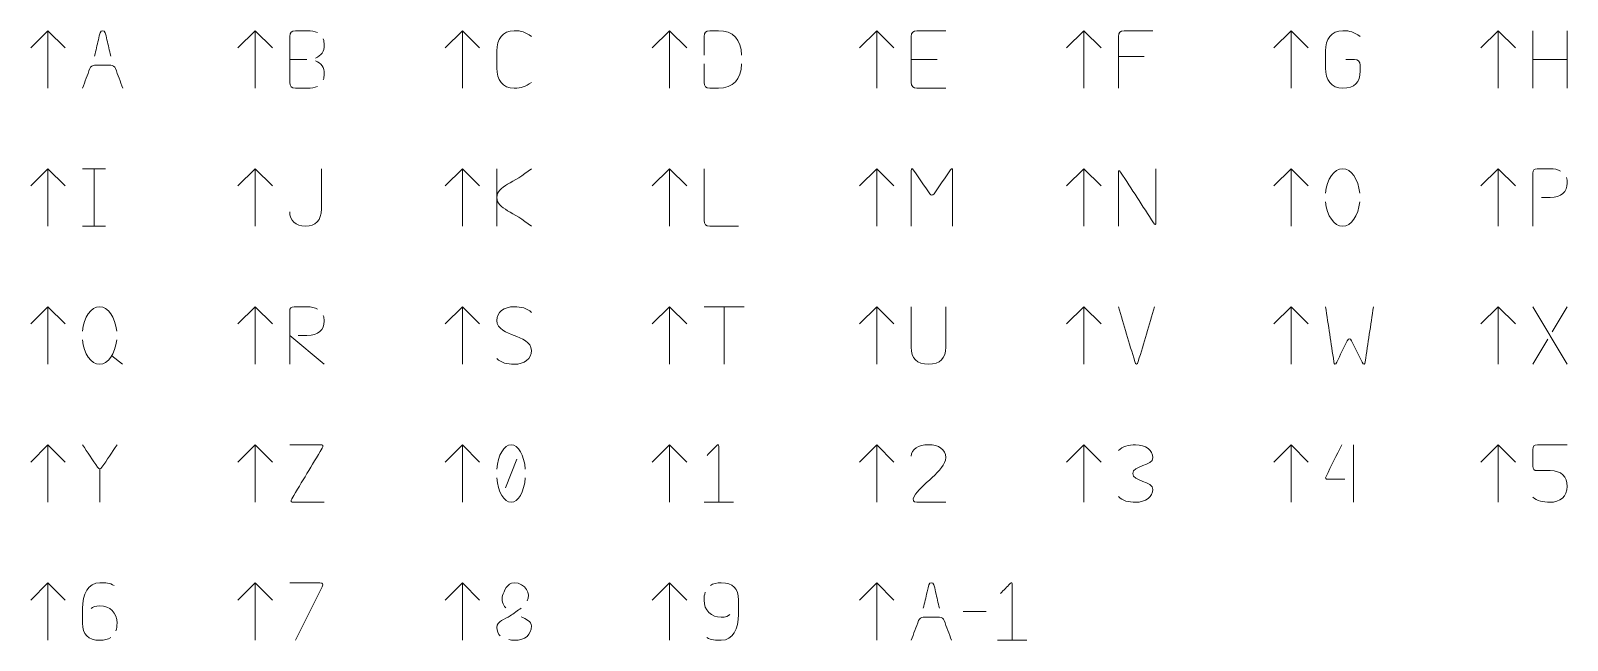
# Model space of a CAD drawing. Header units: millimetres. Extents: x 0 to 134, y -48 to 5.
import ezdxf

# ---------------------------------------------------------------- set-up
doc = ezdxf.new("R2010")
doc.units = ezdxf.units.MM
doc.layers.add('ID_CUT_SINGLELINE', color=3, linetype='Continuous', lineweight=0)

msp = doc.modelspace()

# ---------------------------------------------------------------- linework, layer by layer
at = {"layer": 'ID_CUT_SINGLELINE'}
for p, q in [((130.5, 0), (130.5, 5)), ((133.5, 0), (133.5, 5)), ((94.5, 2.75), (96.75, 2.75)), ((22.5, 2.5), (24, 2.5)), ((76.5, 2.5), (78.75, 2.5)), ((130.5, 2.5), (133.5, 2.5)), ((4.5, -7), (6.5, -7)), ((5.5, -7), (5.5, -12)), ((40.5, -12), (40.5, -7)), ((4.5, -12), (6.5, -12)), ((58.5, -19), (62, -19)), ((60.25, -19), (60.25, -24)), ((130.5, -19), (133.5, -24)), ((132.19, -21.18), (133.5, -19)), ((22.5, -21.5), (25.5, -24)), ((130.5, -24), (131.81, -21.82)), ((7.04, -23.28), (7.98, -24)), ((114.92, -31), (114.92, -36)), ((6, -33.1), (6, -36)), ((41.24, -34.75), (42.24, -32.25)), ((58.5, -36), (61.05, -36)), ((81, -45.5), (83, -45.5)), ((84, -48), (86.55, -48))]:
    msp.add_line(p, q, dxfattribs=at)
for points in [[(0, 3.5), (1.5, 5), (3, 3.5)], [(1.5, 0), (1.5, 5)], [(18, 3.5), (19.5, 5), (21, 3.5)], [(19.5, 0), (19.5, 5)], [(36, 3.5), (37.5, 5), (39, 3.5)], [(37.5, 0), (37.5, 5)], [(54, 3.5), (55.5, 5), (57, 3.5)], [(55.5, 0), (55.5, 5)], [(72, 3.5), (73.5, 5), (75, 3.5)], [(73.5, 0), (73.5, 5)], [(90, 3.5), (91.5, 5), (93, 3.5)], [(91.5, 0), (91.5, 5)], [(108, 3.5), (109.5, 5), (111, 3.5)], [(109.5, 0), (109.5, 5)], [(126, 3.5), (127.5, 5), (129, 3.5)], [(127.5, 0), (127.5, 5)], [(0, -8.5), (1.5, -7), (3, -8.5)], [(1.5, -12), (1.5, -7)], [(18, -8.5), (19.5, -7), (21, -8.5)], [(19.5, -12), (19.5, -7)], [(36, -8.5), (37.5, -7), (39, -8.5)], [(37.5, -12), (37.5, -7)], [(54, -8.5), (55.5, -7), (57, -8.5)], [(55.5, -12), (55.5, -7)], [(72, -8.5), (73.5, -7), (75, -8.5)], [(73.5, -12), (73.5, -7)], [(90, -8.5), (91.5, -7), (93, -8.5)], [(91.5, -12), (91.5, -7)], [(108, -8.5), (109.5, -7), (111, -8.5)], [(109.5, -12), (109.5, -7)], [(126, -8.5), (127.5, -7), (129, -8.5)], [(127.5, -12), (127.5, -7)], [(0, -20.5), (1.5, -19), (3, -20.5)], [(1.5, -24), (1.5, -19)], [(18, -20.5), (19.5, -19), (21, -20.5)], [(19.5, -24), (19.5, -19)], [(36, -20.5), (37.5, -19), (39, -20.5)], [(37.5, -24), (37.5, -19)], [(54, -20.5), (55.5, -19), (57, -20.5)], [(55.5, -24), (55.5, -19)], [(72, -20.5), (73.5, -19), (75, -20.5)], [(73.5, -24), (73.5, -19)], [(90, -20.5), (91.5, -19), (93, -20.5)], [(91.5, -24), (91.5, -19)], [(108, -20.5), (109.5, -19), (111, -20.5)], [(109.5, -24), (109.5, -19)], [(126, -20.5), (127.5, -19), (129, -20.5)], [(127.5, -24), (127.5, -19)], [(0, -32.5), (1.5, -31), (3, -32.5)], [(1.5, -36), (1.5, -31)], [(18, -32.5), (19.5, -31), (21, -32.5)], [(19.5, -36), (19.5, -31)], [(36, -32.5), (37.5, -31), (39, -32.5)], [(37.5, -36), (37.5, -31)], [(54, -32.5), (55.5, -31), (57, -32.5)], [(55.5, -36), (55.5, -31)], [(72, -32.5), (73.5, -31), (75, -32.5)], [(73.5, -36), (73.5, -31)], [(90, -32.5), (91.5, -31), (93, -32.5)], [(91.5, -36), (91.5, -31)], [(108, -32.5), (109.5, -31), (111, -32.5)], [(109.5, -36), (109.5, -31)], [(126, -32.5), (127.5, -31), (129, -32.5)], [(127.5, -36), (127.5, -31)], [(0, -44.5), (1.5, -43), (3, -44.5)], [(1.5, -48), (1.5, -43)], [(18, -44.5), (19.5, -43), (21, -44.5)], [(19.5, -48), (19.5, -43)], [(36, -44.5), (37.5, -43), (39, -44.5)], [(37.5, -48), (37.5, -43)], [(54, -44.5), (55.5, -43), (57, -44.5)], [(55.5, -48), (55.5, -43)], [(72, -44.5), (73.5, -43), (75, -44.5)], [(73.5, -48), (73.5, -43)]]:
    msp.add_lwpolyline(points, dxfattribs=at)
for points, knots in [([(5.55, 2.8), (5.66, 3.27), (5.77, 3.73), (5.88, 4.2), (6, 4.76), (6.05, 5), (6.25, 5), (6.45, 5), (6.5, 4.76), (6.62, 4.2), (6.73, 3.73), (6.84, 3.27), (6.95, 2.8)], [0, 0, 0, 0, 1, 1, 1, 2, 2, 2, 3, 3, 3, 4, 4, 4, 4]), ([(24.91, 4.84), (24.68, 4.95), (24.37, 5), (24, 5), (23.67, 5), (23.33, 5), (23, 5), (22.67, 5), (22.5, 4.83), (22.5, 4.5), (22.5, 3.17), (22.5, 1.83), (22.5, 0.5), (22.5, 0.17), (22.67, 0), (23, 0), (23.33, 0), (23.67, 0), (24, 0), (24.37, 0), (24.68, 0.05), (24.91, 0.16)], [0, 0, 0, 0, 1, 1, 1, 2, 2, 2, 3, 3, 3, 4, 4, 4, 5, 5, 5, 6, 6, 6, 7, 7, 7, 7]), ([(25.42, 4.28), (25.47, 4.13), (25.5, 3.95), (25.5, 3.75), (25.5, 3.22), (25.25, 2.81), (24.74, 2.62)], [0, 0, 0, 0, 1, 1, 1, 2, 2, 2, 2]), ([(43.5, 4.5), (43, 4.88), (42.62, 5), (42, 5), (41, 5), (40.5, 4.25), (40.5, 3.25), (40.5, 2.75), (40.5, 2.25), (40.5, 1.75), (40.5, 0.75), (41, 0), (42, 0), (42.62, 0), (43, 0.12), (43.5, 0.5)], [0, 0, 0, 0, 1, 1, 1, 2, 2, 2, 3, 3, 3, 4, 4, 4, 5, 5, 5, 5]), ([(58.5, 2.87), (58.5, 3.42), (58.5, 3.96), (58.5, 4.5), (58.5, 4.83), (58.67, 5), (59, 5), (59.25, 5), (59.5, 5), (59.75, 5), (61, 5), (61.75, 4.25), (61.75, 2.87)], [0, 0, 0, 0, 1, 1, 1, 2, 2, 2, 3, 3, 3, 4, 4, 4, 4]), ([(79.5, 5), (78.67, 5), (77.83, 5), (77, 5), (76.67, 5), (76.5, 4.83), (76.5, 4.5), (76.5, 3.17), (76.5, 1.83), (76.5, 0.5), (76.5, 0.17), (76.67, 0), (77, 0), (77.83, 0), (78.67, 0), (79.5, 0)], [0, 0, 0, 0, 1, 1, 1, 2, 2, 2, 3, 3, 3, 4, 4, 4, 5, 5, 5, 5]), ([(94.5, 0), (94.5, 1.5), (94.5, 3), (94.5, 4.5), (94.5, 4.83), (94.67, 5), (95, 5), (95.83, 5), (96.67, 5), (97.5, 5)], [0, 0, 0, 0, 1, 1, 1, 2, 2, 2, 3, 3, 3, 3]), ([(115.5, 4.5), (115, 4.88), (114.62, 5), (114, 5), (113, 5), (112.5, 4.25), (112.5, 3.25), (112.5, 2.75), (112.5, 2.25), (112.5, 1.75), (112.5, 0.75), (113, 0), (114, 0), (115, 0), (115.5, 0.5), (115.5, 1.5), (115.5, 1.67), (115.5, 1.83), (115.5, 2), (115.5, 2.33), (115.33, 2.5), (115, 2.5), (114.75, 2.5), (114.5, 2.5), (114.25, 2.5)], [0, 0, 0, 0, 1, 1, 1, 2, 2, 2, 3, 3, 3, 4, 4, 4, 5, 5, 5, 6, 6, 6, 7, 7, 7, 8, 8, 8, 8]), ([(4.5, 0), (4.71, 0.57), (4.93, 1.15), (5.14, 1.72), (5.21, 1.91), (5.35, 2), (5.55, 2), (6.02, 2), (6.48, 2), (6.95, 2), (7.15, 2), (7.29, 1.91), (7.36, 1.72), (7.57, 1.15), (7.79, 0.57), (8, 0)], [0, 0, 0, 0, 1, 1, 1, 2, 2, 2, 3, 3, 3, 4, 4, 4, 5, 5, 5, 5]), ([(25.42, 0.72), (25.47, 0.87), (25.5, 1.05), (25.5, 1.25), (25.5, 1.78), (25.25, 2.19), (24.74, 2.38)], [0, 0, 0, 0, 1, 1, 1, 2, 2, 2, 2]), ([(58.5, 2.12), (58.5, 1.58), (58.5, 1.04), (58.5, 0.5), (58.5, 0.17), (58.67, 0), (59, 0), (59.25, 0), (59.5, 0), (59.75, 0), (61, 0), (61.75, 0.75), (61.75, 2.12)], [0, 0, 0, 0, 1, 1, 1, 2, 2, 2, 3, 3, 3, 4, 4, 4, 4]), ([(25.25, -7), (25.25, -8.17), (25.25, -9.33), (25.25, -10.5), (25.25, -11.5), (24.75, -12), (23.88, -12), (23, -12), (22.5, -11.5), (22.5, -10.75)], [0, 0, 0, 0, 1, 1, 1, 2, 2, 2, 3, 3, 3, 3]), ([(43.5, -7), (42, -8.25), (40.5, -8.5), (40.5, -9.5), (40.5, -10.5), (42, -10.75), (43.5, -12)], [0, 0, 0, 0, 1, 1, 1, 2, 2, 2, 2]), ([(58.5, -7), (58.5, -8.5), (58.5, -10), (58.5, -11.5), (58.5, -11.83), (58.67, -12), (59, -12), (59.83, -12), (60.67, -12), (61.5, -12)], [0, 0, 0, 0, 1, 1, 1, 2, 2, 2, 3, 3, 3, 3]), ([(76.5, -12), (76.5, -10.39), (76.5, -8.78), (76.5, -7.17), (76.5, -6.96), (76.56, -6.95), (76.68, -7.11), (77.16, -7.8), (77.64, -8.49), (78.12, -9.18), (78.24, -9.35), (78.36, -9.35), (78.48, -9.18), (78.96, -8.49), (79.44, -7.8), (79.92, -7.11), (80.04, -6.95), (80.1, -6.96), (80.1, -7.17), (80.1, -8.78), (80.1, -10.39), (80.1, -12)], [0, 0, 0, 0, 1, 1, 1, 2, 2, 2, 3, 3, 3, 4, 4, 4, 5, 5, 5, 6, 6, 6, 7, 7, 7, 7]), ([(94.5, -12), (94.5, -10.45), (94.5, -8.9), (94.5, -7.35), (94.5, -7.12), (94.56, -7.1), (94.69, -7.29), (95.65, -8.76), (96.6, -10.24), (97.56, -11.71), (97.69, -11.9), (97.75, -11.88), (97.75, -11.65), (97.75, -10.1), (97.75, -8.55), (97.75, -7)], [0, 0, 0, 0, 1, 1, 1, 2, 2, 2, 3, 3, 3, 4, 4, 4, 5, 5, 5, 5]), ([(115.47, -9.12), (115.35, -7.9), (114.72, -7), (113.98, -7), (113.24, -7), (112.61, -7.9), (112.5, -9.12)], [0, 0, 0, 0, 1, 1, 1, 2, 2, 2, 2]), ([(130.5, -12), (130.5, -10.46), (130.5, -8.92), (130.5, -7.38), (130.5, -7.13), (130.62, -7), (130.88, -7), (131.25, -7), (131.62, -7), (132, -7), (132.38, -7), (132.68, -7.07), (132.92, -7.2)], [0, 0, 0, 0, 1, 1, 1, 2, 2, 2, 3, 3, 3, 4, 4, 4, 4]), ([(133.42, -7.76), (133.47, -7.91), (133.5, -8.07), (133.5, -8.25), (133.5, -9), (133, -9.5), (132, -9.5), (131.75, -9.5), (131.5, -9.5), (131.25, -9.5)], [0, 0, 0, 0, 1, 1, 1, 2, 2, 2, 3, 3, 3, 3]), ([(112.5, -9.88), (112.61, -11.1), (113.24, -12), (113.98, -12), (114.72, -12), (115.35, -11.1), (115.47, -9.88)], [0, 0, 0, 0, 1, 1, 1, 2, 2, 2, 2]), ([(7.47, -21.12), (7.35, -19.9), (6.72, -19), (5.98, -19), (5.24, -19), (4.61, -19.9), (4.5, -21.12)], [0, 0, 0, 0, 1, 1, 1, 2, 2, 2, 2]), ([(22.5, -24), (22.5, -22.46), (22.5, -20.92), (22.5, -19.38), (22.5, -19.12), (22.62, -19), (22.88, -19), (23.25, -19), (23.62, -19), (24, -19), (24.38, -19), (24.68, -19.07), (24.92, -19.2)], [0, 0, 0, 0, 1, 1, 1, 2, 2, 2, 3, 3, 3, 4, 4, 4, 4]), ([(25.42, -19.76), (25.47, -19.91), (25.5, -20.07), (25.5, -20.25), (25.5, -21), (25, -21.5), (24, -21.5), (23.75, -21.5), (23.5, -21.5), (23.25, -21.5)], [0, 0, 0, 0, 1, 1, 1, 2, 2, 2, 3, 3, 3, 3]), ([(43.5, -19.5), (43.12, -19.12), (42.62, -19), (42, -19), (41.1, -19), (40.5, -19.45), (40.5, -20.2), (40.5, -20.95), (41.38, -21.25), (42, -21.5), (42.62, -21.75), (43.5, -22.05), (43.5, -22.8), (43.5, -23.55), (42.9, -24), (42, -24), (41.38, -24), (40.88, -23.88), (40.5, -23.5)], [0, 0, 0, 0, 1, 1, 1, 2, 2, 2, 3, 3, 3, 4, 4, 4, 5, 5, 5, 6, 6, 6, 6]), ([(76.5, -19), (76.5, -20.17), (76.5, -21.33), (76.5, -22.5), (76.5, -23.5), (77, -24), (78, -24), (79, -24), (79.5, -23.5), (79.5, -22.5), (79.5, -21.33), (79.5, -20.17), (79.5, -19)], [0, 0, 0, 0, 1, 1, 1, 2, 2, 2, 3, 3, 3, 4, 4, 4, 4]), ([(94.5, -19), (94.97, -20.58), (95.45, -22.17), (95.92, -23.75), (96.03, -24.08), (96.13, -24.08), (96.23, -23.75), (96.7, -22.17), (97.18, -20.58), (97.65, -19)], [0, 0, 0, 0, 1, 1, 1, 2, 2, 2, 3, 3, 3, 3]), ([(112.5, -19), (112.74, -20.59), (112.98, -22.19), (113.22, -23.78), (113.26, -24.06), (113.34, -24.07), (113.47, -23.82), (113.77, -23.21), (114.08, -22.59), (114.39, -21.97), (114.52, -21.72), (114.64, -21.72), (114.76, -21.97), (115.07, -22.59), (115.38, -23.21), (115.69, -23.82), (115.81, -24.07), (115.9, -24.06), (115.94, -23.78), (116.18, -22.19), (116.42, -20.59), (116.66, -19)], [0, 0, 0, 0, 1, 1, 1, 2, 2, 2, 3, 3, 3, 4, 4, 4, 5, 5, 5, 6, 6, 6, 7, 7, 7, 7]), ([(4.5, -21.88), (4.61, -23.1), (5.24, -24), (5.98, -24), (6.72, -24), (7.35, -23.1), (7.47, -21.88)], [0, 0, 0, 0, 1, 1, 1, 2, 2, 2, 2]), ([(4.5, -31), (4.94, -31.65), (5.37, -32.31), (5.81, -32.96), (5.94, -33.15), (6.06, -33.15), (6.19, -32.96), (6.63, -32.31), (7.06, -31.65), (7.5, -31)], [0, 0, 0, 0, 1, 1, 1, 2, 2, 2, 3, 3, 3, 3]), ([(22.5, -31), (23.38, -31), (24.27, -31), (25.15, -31), (25.38, -31), (25.44, -31.1), (25.32, -31.3), (24.44, -32.77), (23.56, -34.23), (22.68, -35.7), (22.56, -35.9), (22.62, -36), (22.85, -36), (23.73, -36), (24.62, -36), (25.5, -36)], [0, 0, 0, 0, 1, 1, 1, 2, 2, 2, 3, 3, 3, 4, 4, 4, 5, 5, 5, 5]), ([(42.97, -33.12), (42.88, -31.9), (42.35, -31), (41.74, -31), (41.12, -31), (40.59, -31.9), (40.5, -33.12)], [0, 0, 0, 0, 1, 1, 1, 2, 2, 2, 2]), ([(58.76, -31.92), (59.04, -31.64), (59.32, -31.35), (59.6, -31.07), (59.72, -30.95), (59.78, -30.98), (59.78, -31.15), (59.78, -32.77), (59.78, -34.38), (59.78, -36)], [0, 0, 0, 0, 1, 1, 1, 2, 2, 2, 3, 3, 3, 3]), ([(76.5, -32), (76.5, -31.38), (77.12, -31), (78, -31), (78.88, -31), (79.5, -31.38), (79.5, -32.12), (79.5, -33.25), (77.25, -34.5), (76.75, -35.5), (76.6, -35.8), (76.65, -36), (77, -36), (77.83, -36), (78.67, -36), (79.5, -36)], [0, 0, 0, 0, 1, 1, 1, 2, 2, 2, 3, 3, 3, 4, 4, 4, 5, 5, 5, 5]), ([(94.5, -31.5), (94.88, -31.12), (95.38, -31), (96, -31), (96.88, -31), (97.5, -31.5), (97.5, -32.12), (97.5, -32.83), (95.75, -32.8), (95.75, -33.5), (95.75, -34.2), (97.5, -34.17), (97.5, -34.88), (97.5, -35.5), (96.88, -36), (96, -36), (95.38, -36), (94.88, -35.88), (94.5, -35.5)], [0, 0, 0, 0, 1, 1, 1, 2, 2, 2, 3, 3, 3, 4, 4, 4, 5, 5, 5, 6, 6, 6, 6]), ([(113.92, -31), (113.46, -31.92), (113, -32.84), (112.54, -33.75), (112.46, -33.92), (112.51, -34), (112.69, -34), (113.18, -34), (113.67, -34), (114.17, -34)], [0, 0, 0, 0, 1, 1, 1, 2, 2, 2, 3, 3, 3, 3]), ([(133.5, -31), (132.63, -31), (131.77, -31), (130.9, -31), (130.63, -31), (130.5, -31.13), (130.5, -31.4), (130.5, -31.88), (130.5, -32.37), (130.5, -32.85), (130.5, -33.12), (130.63, -33.25), (130.9, -33.25), (131.27, -33.25), (131.63, -33.25), (132, -33.25), (133, -33.25), (133.5, -33.75), (133.5, -34.62), (133.5, -35.5), (132.88, -36), (132, -36), (131.38, -36), (130.88, -35.88), (130.5, -35.55)], [0, 0, 0, 0, 1, 1, 1, 2, 2, 2, 3, 3, 3, 4, 4, 4, 5, 5, 5, 6, 6, 6, 7, 7, 7, 8, 8, 8, 8]), ([(40.5, -33.88), (40.59, -35.1), (41.12, -36), (41.74, -36), (42.35, -36), (42.88, -35.1), (42.97, -33.88)], [0, 0, 0, 0, 1, 1, 1, 2, 2, 2, 2]), ([(7.25, -43.25), (6.88, -43), (6.5, -43), (6, -43), (5, -43), (4.5, -44), (4.5, -45.25), (4.5, -45.67), (4.5, -46.08), (4.5, -46.5), (4.5, -47.5), (5, -48), (6, -48), (6.39, -48), (6.71, -47.92), (6.95, -47.77)], [0, 0, 0, 0, 1, 1, 1, 2, 2, 2, 3, 3, 3, 4, 4, 4, 5, 5, 5, 5]), ([(22.5, -43), (23.38, -43), (24.25, -43), (25.12, -43), (25.38, -43), (25.44, -43.11), (25.33, -43.34), (24.55, -44.89), (23.78, -46.45), (23, -48)], [0, 0, 0, 0, 1, 1, 1, 2, 2, 2, 3, 3, 3, 3]), ([(41.27, -45.17), (41, -44.92), (40.88, -44.5), (41, -44.12), (41.12, -43.75), (41.38, -43), (42, -43), (43, -43), (43.5, -44), (43.12, -44.58)], [0, 0, 0, 0, 1, 1, 1, 2, 2, 2, 3, 3, 3, 3]), ([(58.6, -43.83), (58.53, -44.02), (58.5, -44.25), (58.5, -44.5), (58.5, -45.38), (59.12, -46), (60, -46), (60.38, -46), (60.62, -45.88), (60.75, -45.75)], [0, 0, 0, 0, 1, 1, 1, 2, 2, 2, 3, 3, 3, 3]), ([(58.75, -47.75), (59.12, -48), (59.5, -48), (60, -48), (61, -48), (61.5, -47), (61.5, -45.75), (61.5, -45.33), (61.5, -44.92), (61.5, -44.5), (61.5, -43.5), (61, -43), (60, -43), (59.61, -43), (59.29, -43.08), (59.05, -43.23)], [0, 0, 0, 0, 1, 1, 1, 2, 2, 2, 3, 3, 3, 4, 4, 4, 5, 5, 5, 5]), ([(77.55, -45.2), (77.66, -44.73), (77.77, -44.27), (77.88, -43.8), (78, -43.24), (78.05, -43), (78.25, -43), (78.45, -43), (78.5, -43.24), (78.62, -43.8), (78.73, -44.27), (78.84, -44.73), (78.95, -45.2)], [0, 0, 0, 0, 1, 1, 1, 2, 2, 2, 3, 3, 3, 4, 4, 4, 4]), ([(84.26, -43.92), (84.54, -43.64), (84.82, -43.35), (85.1, -43.07), (85.22, -42.95), (85.28, -42.98), (85.28, -43.15), (85.28, -44.77), (85.28, -46.38), (85.28, -48)], [0, 0, 0, 0, 1, 1, 1, 2, 2, 2, 3, 3, 3, 3]), ([(7.4, -47.17), (7.47, -46.98), (7.5, -46.75), (7.5, -46.5), (7.5, -45.62), (6.88, -45), (6, -45), (5.62, -45), (5.38, -45.12), (5.25, -45.25)], [0, 0, 0, 0, 1, 1, 1, 2, 2, 2, 3, 3, 3, 3]), ([(42.62, -45.2), (42.33, -45.41), (41.95, -45.67), (41.65, -45.88), (41.2, -46.19), (40.5, -46.33), (40.5, -46.88), (40.5, -47.17), (40.62, -47.48), (40.8, -47.62)], [0, 0, 0, 0, 1, 1, 1, 2, 2, 2, 3, 3, 3, 3]), ([(41.55, -47.92), (41.7, -48), (41.85, -48), (42, -48), (43, -48), (43.5, -47.5), (43.5, -46.75), (43.5, -46.38), (43, -46.12), (42.62, -45.95)], [0, 0, 0, 0, 1, 1, 1, 2, 2, 2, 3, 3, 3, 3]), ([(76.5, -48), (76.71, -47.43), (76.93, -46.85), (77.14, -46.28), (77.21, -46.09), (77.35, -46), (77.55, -46), (78.02, -46), (78.48, -46), (78.95, -46), (79.15, -46), (79.29, -46.09), (79.36, -46.28), (79.57, -46.85), (79.79, -47.43), (80, -48)], [0, 0, 0, 0, 1, 1, 1, 2, 2, 2, 3, 3, 3, 4, 4, 4, 5, 5, 5, 5])]:
    msp.add_open_spline(points, degree=3, knots=knots, dxfattribs=at)

doc.saveas('drawing.dxf')
